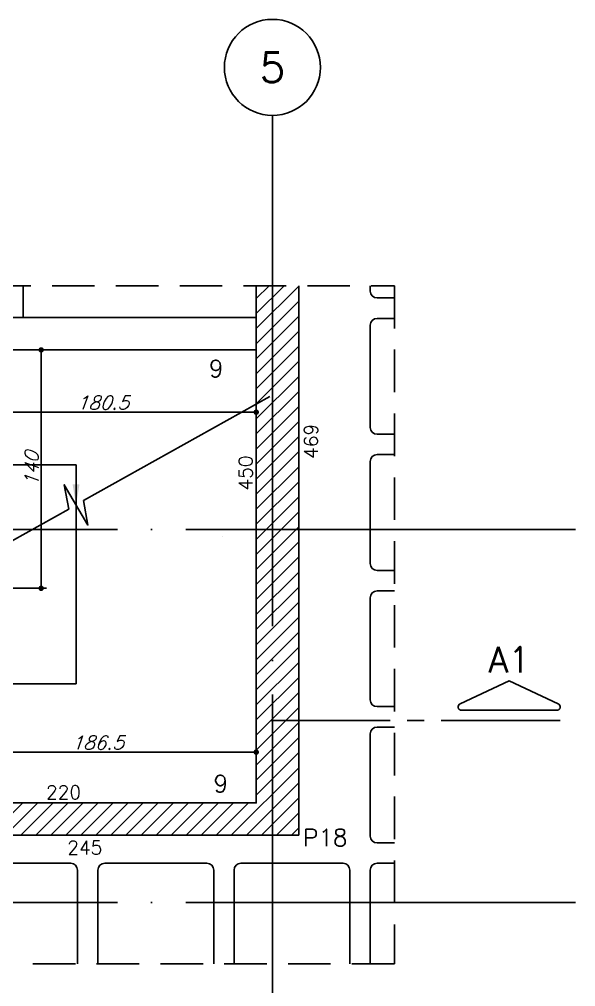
# Model space of a CAD drawing. Header units: millimetres. Extents: x -832 to 3668, y -1574 to 5296.
# Drawn here: x 1197 to 1524, y -43 to 525 of the extents above; entities that cross this region are included whole.
import ezdxf
from ezdxf.enums import TextEntityAlignment as Align

# ---------------------------------------------------------------- set-up
doc = ezdxf.new("R2010")
doc.units = ezdxf.units.MM
doc.header["$LTSCALE"] = 50
doc.linetypes.add('DASHED', pattern=[0.75, 0.5, -0.25])
doc.linetypes.add('EIXO', pattern=[6.8, 6, -0.4, 0, -0.4])
for name, color, linetype in [('242', 12, 'Continuous'), ('251', 1, 'Continuous'), ('F-AUX', 2, 'Continuous'), ('F-AUX-RED', 1, 'Continuous'), ('F-CORTE-INDICAÇÃO', 4, 'Continuous'), ('F-COTAS', 106, 'Continuous'), ('F-EIXO', 12, 'EIXO'), ('F-ESC NUM', 2, 'Continuous'), ('F-PILARES-DIM', 172, 'Continuous'), ('F-PILARES-HACH', 174, 'Continuous'), ('F-PILARES-NOME', 170, 'Continuous'), ('F-PILARES-S', 170, 'Continuous'), ('F-TEXTO', 6, 'Continuous'), ('F-VIGAS', 3, 'Continuous')]:
    doc.layers.add(name, color=color, linetype=linetype)
doc.styles.add('5385-ARQ-PB-BAS-PLA-TER-TORRE-A-106-TXT$0$R60-75', font='romans.shx', dxfattribs={"height": 0.1125})
doc.styles.add('CP-TEXT-INCL', font='romans.shx', dxfattribs={"oblique": 20})
doc.styles.add('MCP', font='romans.shx')
doc.styles.add('ROMANS', font='romans.shx')
doc.dimstyles.new('CP-COTAS-50', dxfattribs={"dimscale": 0.64, "dimtxt": 12.5, "dimasz": 5, "dimexe": 5, "dimexo": 5, "dimgap": 2.5, "dimtad": 1, "dimdec": 1, "dimdsep": 46, "dimtxsty": 'CP-TEXT-INCL', "dimblk1": 'DOT', "dimblk2": 'DOT', "dimsah": 1, "dimcen": 9, "dimclrd": 256, "dimclre": 256, "dimclrt": 256, "dimadec": 0, "dimazin": 0, "dimtfac": 1, "dimtdec": 1, "dimtmove": 2, "dimatfit": 3, "dimldrblk": 'DOT', "dimfxl": 5, "dimtolj": 1, "dimarcsym": 0})
pattern_1 = [(0, (0, 0), (0, 6.985), [5.08, -1.905]), (90, (0, 0), (-6.985, 4e-16), [5.08, -1.905])]

# ---------------------------------------------------------------- blocks, each defined once
blk = doc.blocks.new('*U7')
at = {"layer": 'F-EIXO'}
blk.add_line((0, 0), (909.22, 0), dxfattribs=at)
at = {"layer": 'F-EIXO', "color": 2, "linetype": 'Continuous'}
blk.add_circle((-28.21, 0), 28.21, dxfattribs=at)
at = {"layer": 'F-TEXTO', "style": 'ROMANS'}
blk.add_attdef('EIXO', text='', height=17.5, dxfattribs=at).set_placement((-28.21, 0), align=Align.MIDDLE_CENTER)
blk = doc.blocks.new('*U8')
at = {"layer": 'F-EIXO'}
blk.add_line((0, 0), (0, -556.59), dxfattribs=at)
at = {"layer": 'F-EIXO', "color": 2, "linetype": 'Continuous'}
blk.add_circle((0, 28.21), 28.21, dxfattribs=at)
at = {"layer": 'F-TEXTO', "style": 'ROMANS'}
blk.add_attdef('EIXO', text='', height=17.5, rotation=360, dxfattribs=at).set_placement((0, 28.21), align=Align.MIDDLE_CENTER)
blk = doc.blocks.new('_DOT')
at = {"color": 0, "linetype": 'ByBlock'}
blk.add_line((-0.5, 0), (-1, 0), dxfattribs=at)
at = {"color": 0, "linetype": 'ByBlock', "const_width": 0.5}
blk.add_lwpolyline([(-0.25, 0, 1), (0.25, 0, 1)], format="xyb", close=True, dxfattribs=at)
blk = doc.blocks.new('*D123')
at = {"layer": 'DEFPOINTS', "color": 0, "transparency": 16777216}
for p in [(1336.46, 94.72), (1149.96, 86.45), (1336.46, 86.45)]:
    blk.add_point(p, dxfattribs=at)
at = {"layer": 'F-COTAS', "lineweight": -2, "transparency": 16777216}
for p, q in [((1149.96, 89.65), (1149.96, 97.92)), ((1336.46, 89.65), (1336.46, 97.92)), ((1153.16, 94.72), (1333.26, 94.72))]:
    blk.add_line(p, q, dxfattribs=at)
at = {"layer": 'F-COTAS', "lineweight": -2, "transparency": 16777216, "xscale": 3.2, "yscale": 3.2, "zscale": 3.2, "rotation": 180}
blk.add_blockref('_DOT', (1149.96, 94.72), dxfattribs=at)
at = {"layer": 'F-COTAS', "lineweight": -2, "transparency": 16777216, "xscale": 3.2, "yscale": 3.2, "zscale": 3.2}
blk.add_blockref('_DOT', (1336.46, 94.72), dxfattribs=at)
at = {"layer": 'F-COTAS', "transparency": 16777216, "insert": (1243.21, 100.32), "char_height": 8, "attachment_point": 5, "style": 'CP-TEXT-INCL'}
blk.add_mtext('\\A1;186.5', dxfattribs=at)
blk = doc.blocks.new('*D131')
at = {"layer": 'DEFPOINTS', "color": 0, "transparency": 16777216}
for p in [(1336.46, 294.3), (1336.46, 287.31), (1155.96, 281.41)]:
    blk.add_point(p, dxfattribs=at)
at = {"layer": 'F-COTAS', "lineweight": -2, "transparency": 16777216}
for p, q in [((1155.96, 284.61), (1155.96, 297.5)), ((1336.46, 290.51), (1336.46, 297.5)), ((1159.16, 294.3), (1333.26, 294.3))]:
    blk.add_line(p, q, dxfattribs=at)
at = {"layer": 'F-COTAS', "lineweight": -2, "transparency": 16777216, "xscale": 3.2, "yscale": 3.2, "zscale": 3.2, "rotation": 180}
blk.add_blockref('_DOT', (1155.96, 294.3), dxfattribs=at)
at = {"layer": 'F-COTAS', "lineweight": -2, "transparency": 16777216, "xscale": 3.2, "yscale": 3.2, "zscale": 3.2}
blk.add_blockref('_DOT', (1336.46, 294.3), dxfattribs=at)
at = {"layer": 'F-COTAS', "transparency": 16777216, "insert": (1246.21, 299.9), "char_height": 8, "attachment_point": 5, "style": 'CP-TEXT-INCL'}
blk.add_mtext('\\A1;180.5', dxfattribs=at)
blk = doc.blocks.new('*U9')
at = {"layer": 'F-CORTE-INDICAÇÃO'}
for p, q in [((-100, 0), (-170, 0)), ((-80, 0), (-90, 0)), ((-70, 0), (0, 0))]:
    blk.add_line(p, q, dxfattribs=at)
blk.add_lwpolyline([(-112, 6, 0.802585), (-111.15, 9.81), (-140, 23.26), (-168.85, 9.81, 0.802585), (-168, 6)], format="xyb", close=True, dxfattribs=at)
at = {"layer": 'F-CORTE-INDICAÇÃO', "style": 'ROMANS'}
blk.add_attdef('CORTE', text='', height=15, dxfattribs=at).set_placement((-140, 35.76), align=Align.MIDDLE_CENTER)
at = {"layer": 'F-CORTE-INDICAÇÃO', "color": 2, "style": 'ROMANS'}
blk.add_attdef('FOLHA', text='', height=12, dxfattribs=at).set_placement((-140, -10), align=Align.MIDDLE_CENTER)
blk = doc.blocks.new('*D175')
at = {"layer": 'DEFPOINTS', "color": 0, "transparency": 16777216}
for p in [(1183.91, 330.9), (1210.1, 330.9), (1142.89, 190.9)]:
    blk.add_point(p, dxfattribs=at)
at = {"layer": 'F-COTAS', "lineweight": -2, "transparency": 16777216}
for p, q in [((1187.11, 330.9), (1213.3, 330.9)), ((1210.1, 194.1), (1210.1, 327.7)), ((1146.09, 190.9), (1213.3, 190.9))]:
    blk.add_line(p, q, dxfattribs=at)
at = {"layer": 'F-COTAS', "lineweight": -2, "transparency": 16777216, "xscale": 3.2, "yscale": 3.2, "zscale": 3.2}
for p, rotation in [((1210.1, 330.9), 90), ((1210.1, 190.9), 270)]:
    blk.add_blockref('_DOT', p, dxfattribs=dict(at, rotation=rotation))
at = {"layer": 'F-COTAS', "transparency": 16777216, "insert": (1204.5, 260.9), "char_height": 8, "attachment_point": 5, "rotation": 90, "style": 'CP-TEXT-INCL'}
blk.add_mtext('\\A1;140', dxfattribs=at)

msp = doc.modelspace()

# ---------------------------------------------------------------- hatches: boundary and pattern name
h = msp.add_hatch()
h.set_pattern_fill('ANGLE', color=256)
h.set_pattern_definition(pattern_1)
h.paths.add_polyline_path([(1307.53, 312.41), (1328.24, 312.41), (1328.24, 327.41), (1307.53, 327.41)], flags=9)
h = msp.add_hatch()
h.set_pattern_fill('ANGLE', color=256)
h.set_pattern_definition(pattern_1)
h.paths.add_polyline_path([(1336.21, 275.54), (1336.21, 300.11), (1324.21, 300.11), (1324.21, 275.54)], flags=9)
h = msp.add_hatch()
h.set_pattern_fill('ANGLE', color=256)
h.set_pattern_definition(pattern_1)
h.paths.add_polyline_path([(1374.71, 266.04), (1374.71, 290.23), (1362.71, 290.23), (1362.71, 266.04)], flags=9)
h = msp.add_hatch()
h.set_pattern_fill('ANGLE', color=256)
h.set_pattern_definition(pattern_1)
h.paths.add_polyline_path([(1310.23, 68.67), (1330.94, 68.67), (1330.94, 83.67), (1310.23, 83.67)], flags=9)
h = msp.add_hatch()
h.set_pattern_fill('ANGLE', color=256)
h.set_pattern_definition(pattern_1)
h.paths.add_polyline_path([(1212.1, 65.15), (1236.67, 65.15), (1236.67, 77.15), (1212.1, 77.15)], flags=9)
h = msp.add_hatch()
h.set_pattern_fill('ANGLE', color=256)
h.set_pattern_definition(pattern_1)
h.paths.add_polyline_path([(1363.35, 37.04), (1394.06, 37.04), (1394.06, 52.04), (1363.35, 52.04)], flags=9)
h = msp.add_hatch()
h.set_pattern_fill('ANGLE', color=256)
h.set_pattern_definition(pattern_1)
h.paths.add_polyline_path([(1224.6, 32.65), (1249.17, 32.65), (1249.17, 44.65), (1224.6, 44.65)], flags=9)
at = {"layer": 'F-PILARES-HACH', "linetype": 'Continuous'}
h = msp.add_hatch(dxfattribs=at)
h.set_pattern_fill('ANSI31', color=256, scale=50, style=0)
h.set_pattern_definition([(45, (740.456, 21.398), (-4.41942, 4.41942), [])])
h.paths.add_polyline_path([(1361.46, 368.57), (1336.46, 368.57), (1336.46, 64.9), (1116.46, 64.9), (1116.46, 45.9), (1361.46, 45.9)])

# ---------------------------------------------------------------- linework, layer by layer
at = {"layer": '242', "linetype": 'Continuous'}
for p, q in [((1316.76, 221.27), (1316.76, 221.27)), ((1348.96, 55.4), (1348.96, 55.4))]:
    msp.add_line(p, q, dxfattribs=at)
at = {"layer": '251', "color": 1}
for p, q in [((1403.46, 368.57), (1403.46, 365.4)), ((1407.46, 361.4), (1417.68, 361.4)), ((1417.68, 349.4), (1407.46, 349.4)), ((1403.46, 345.4), (1403.46, 285.4)), ((1407.46, 281.4), (1417.68, 281.4)), ((1417.68, 269.4), (1407.46, 269.4)), ((1403.46, 265.4), (1403.46, 205.4)), ((1407.46, 201.4), (1417.68, 201.4)), ((1417.68, 189.4), (1407.46, 189.4)), ((1403.46, 185.4), (1403.46, 125.4)), ((1407.46, 121.4), (1417.68, 121.4)), ((1417.68, 109.4), (1407.46, 109.4)), ((1403.46, 105.4), (1403.46, 45.4)), ((1407.46, 41.4), (1417.68, 41.4)), ((1227.46, 29.4), (1167.46, 29.4)), ((1307.46, 29.4), (1247.46, 29.4)), ((1387.46, 29.4), (1327.46, 29.4)), ((1417.68, 29.4), (1407.46, 29.4)), ((1231.46, -29.71), (1231.46, 25.4)), ((1243.46, 25.4), (1243.46, -29.71)), ((1311.46, -29.71), (1311.46, 25.4)), ((1323.46, 25.4), (1323.46, -29.71)), ((1391.46, -29.71), (1391.46, 25.4)), ((1403.46, 25.4), (1403.46, -29.71))]:
    msp.add_line(p, q, dxfattribs=at)
for centre, start, end in [((1407.46, 365.4), 180, 270), ((1407.46, 345.4), 90, 180), ((1407.46, 285.4), 180, 270), ((1407.46, 265.4), 90, 180), ((1407.46, 205.4), 180, 270), ((1407.46, 185.4), 90, 180), ((1407.46, 125.4), 180, 270), ((1407.46, 105.4), 90, 180), ((1407.46, 45.4), 180, 270), ((1227.46, 25.4), 0, 90), ((1247.46, 25.4), 90, 180), ((1307.46, 25.4), 0, 90), ((1327.46, 25.4), 90, 180), ((1387.46, 25.4), 0, 90), ((1407.46, 25.4), 90, 180)]:
    msp.add_arc(centre, 4, start, end, dxfattribs=at)
at = {"layer": 'F-AUX', "color": 1}
for points in [[(1344.49, 303.51), (1234.92, 242.44), (1237.54, 228.05), (1223.66, 251.76), (1226.29, 237.38), (1116.72, 176.31)], [(955.06, 134.9), (1230.6, 134.9), (1230.6, 263.4), (931.96, 263.4)]]:
    msp.add_lwpolyline(points, dxfattribs=at)
msp.add_solid([(1228.6, 251.91), (1230.6, 239.91), (1232.6, 251.91)], dxfattribs=at)
at = {"layer": 'F-AUX-RED', "color": 1, "linetype": 'DASHED'}
msp.add_lwpolyline([(691.49, 368.57), (1417.68, 368.57), (1417.68, -29.71), (691.49, -29.71)], close=True, dxfattribs=at)
at = {"layer": 'F-PILARES-S', "linetype": 'Continuous'}
for points in [[(1336.46, 368.57), (1336.46, 64.9), (1116.46, 64.9), (1116.46, 45.9), (1361.46, 45.9)], [(1361.46, 45.9), (1361.46, 368.57)]]:
    msp.add_lwpolyline(points, dxfattribs=at)
at = {"layer": 'F-VIGAS'}
for points in [[(1199.46, 349.9), (1199.46, 368.57)], [(1199.46, 349.9), (1180.46, 349.9)], [(1336.46, 349.9), (1199.46, 349.9)], [(1189.96, 330.9), (1336.46, 330.9)]]:
    msp.add_lwpolyline(points, dxfattribs=at)

# ---------------------------------------------------------------- block references
at = {"layer": 'F-CORTE-INDICAÇÃO', "linetype": 'Continuous'}
ref = msp.add_blockref('*U9', (1345.07, 113.28), dxfattribs=dict(at, xscale=-1))
ref.add_attrib('CORTE', 'A1', dxfattribs={"height": 15, "style": 'ROMANS'}).set_placement((1485.07, 149.04), align=Align.MIDDLE_CENTER)
at = {"layer": 'F-EIXO', "linetype": 'Continuous'}
for name, p, values in [('*U8', (1345.96, 468.6), {'EIXO': '5'}), ('*U7', (614.89, 225.4), {'EIXO': 'TE'}), ('*U7', (614.89, 6.4), {'EIXO': 'C'})]:
    msp.add_blockref(name, p, dxfattribs=at).add_auto_attribs(values)

# ---------------------------------------------------------------- texts
at = {"layer": 'F-ESC NUM', "style": '5385-ARQ-PB-BAS-PLA-TER-TORRE-A-106-TXT$0$R60-75'}
for p in [(1308.6, 314.91), (1311.3, 71.17)]:
    msp.add_text('9', height=10, dxfattribs=at).set_placement(p)
at = {"layer": 'F-PILARES-DIM', "linetype": 'Continuous', "style": 'MCP'}
for s, p in [('469', (1372.71, 266.9)), ('450', (1334.21, 248.34))]:
    msp.add_text(s, height=8, rotation=90, dxfattribs=at).set_placement(p)
for s, p in [('220', (1212.96, 67.15)), ('245', (1225.46, 34.65))]:
    msp.add_text(s, height=8, dxfattribs=at).set_placement(p)
at = {"layer": 'F-PILARES-NOME', "linetype": 'Continuous', "style": 'MCP'}
msp.add_text('P18', height=10, dxfattribs=at).set_placement((1363.94, 39.54))

# ---------------------------------------------------------------- dimensions: what is measured, and where the dimension line sits
at = {"layer": 'F-COTAS'}
dim = msp.add_linear_dim(base=(1210.1, 330.9), p1=(1142.89, 190.9), p2=(1183.91, 330.9), angle=90, dimstyle='CP-COTAS-50', override={"dimfxl": 2.5}, dxfattribs=at)
dim.commit()
dim.dimension.update_dxf_attribs({"geometry": '*D175', "text_midpoint": (1204.5, 260.9)})
for base, p1, p2, picture, middle in [((1336.46, 294.3), (1155.96, 281.41), (1336.46, 287.31), '*D131', (1246.21, 299.9)), ((1336.46, 94.72), (1149.96, 86.45), (1336.46, 86.45), '*D123', (1243.21, 100.32))]:
    dim = msp.add_linear_dim(base=base, p1=p1, p2=p2, dimstyle='CP-COTAS-50', override={"dimfxl": 2.5}, dxfattribs=at)
    dim.commit()
    dim.dimension.update_dxf_attribs({"geometry": picture, "text_midpoint": middle})

doc.saveas('drawing.dxf')
